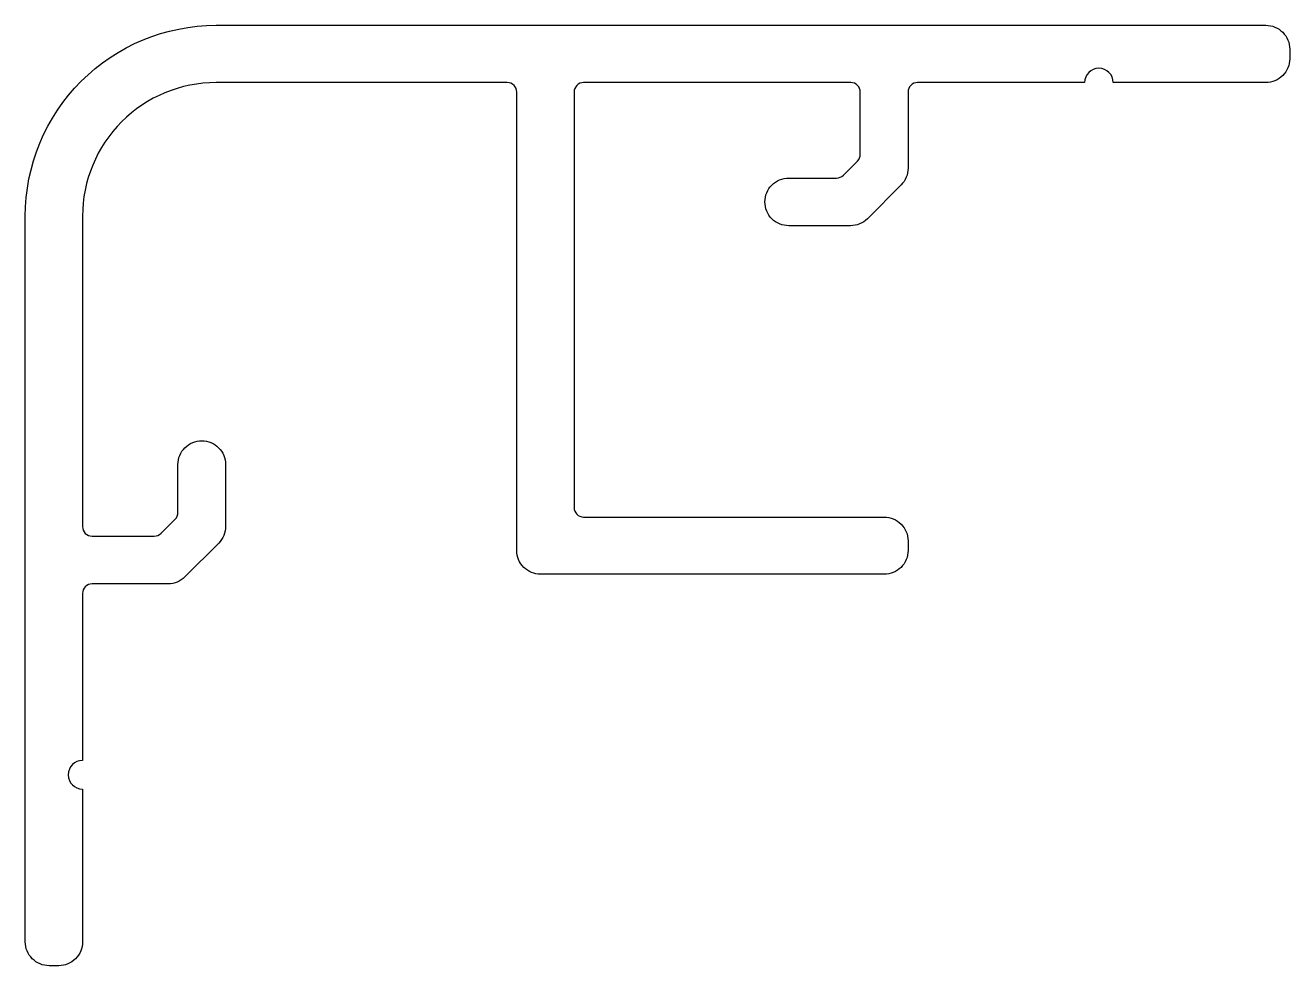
# Model space of a CAD drawing. Extents: x 225.5 to 252, y 298.3 to 318.
import ezdxf

# ---------------------------------------------------------------- set-up
doc = ezdxf.new("R2010")
doc.units = 0
doc.layers.get('0').update_dxf_attribs({"linetype": 'CONTINUOUS'})

msp = doc.modelspace()

# ---------------------------------------------------------------- linework, layer by layer
msp.add_lwpolyline([(225.983, 298.305, -0.414214), (225.483, 298.805), (225.483, 314.008, -0.414214), (229.483, 318.008), (251.486, 318.008, -0.414214), (251.986, 317.508), (251.986, 317.308, -0.414214), (251.486, 316.808), (248.286, 316.808, 1), (247.686, 316.808), (244.186, 316.808, 0.414214), (243.986, 316.608), (243.986, 315.015, -0.198914), (243.84, 314.662), (243.133, 313.954, -0.198911), (242.779, 313.808), (241.486, 313.808, -0.414214), (240.986, 314.308, -0.414214), (241.486, 314.808), (242.489, 314.808, 0.19893), (242.63, 314.867), (242.928, 315.164, 0.198895), (242.986, 315.305), (242.986, 316.608, 0.414214), (242.786, 316.808), (237.186, 316.808, 0.414214), (236.986, 316.608), (236.986, 307.905, 0.414214), (237.186, 307.705), (243.486, 307.705, -0.414214), (243.986, 307.205), (243.986, 307.005, -0.414214), (243.486, 306.505), (236.286, 306.505, -0.414214), (235.786, 307.005), (235.786, 316.608, 0.414214), (235.586, 316.808), (229.483, 316.808, 0.414214), (226.683, 314.008), (226.683, 307.505, 0.414214), (226.883, 307.305), (228.186, 307.305, 0.19889), (228.328, 307.364), (228.625, 307.661, 0.198934), (228.683, 307.802), (228.683, 308.805, -0.414214), (229.183, 309.305, -0.414214), (229.683, 308.805), (229.683, 307.512, -0.198929), (229.537, 307.159), (228.83, 306.451, -0.198896), (228.476, 306.305), (226.883, 306.305, 0.414214), (226.683, 306.105), (226.683, 302.605, 1), (226.683, 302.005), (226.683, 298.805, -0.414214), (226.183, 298.305)], format="xyb", close=True)

doc.saveas('drawing.dxf')
